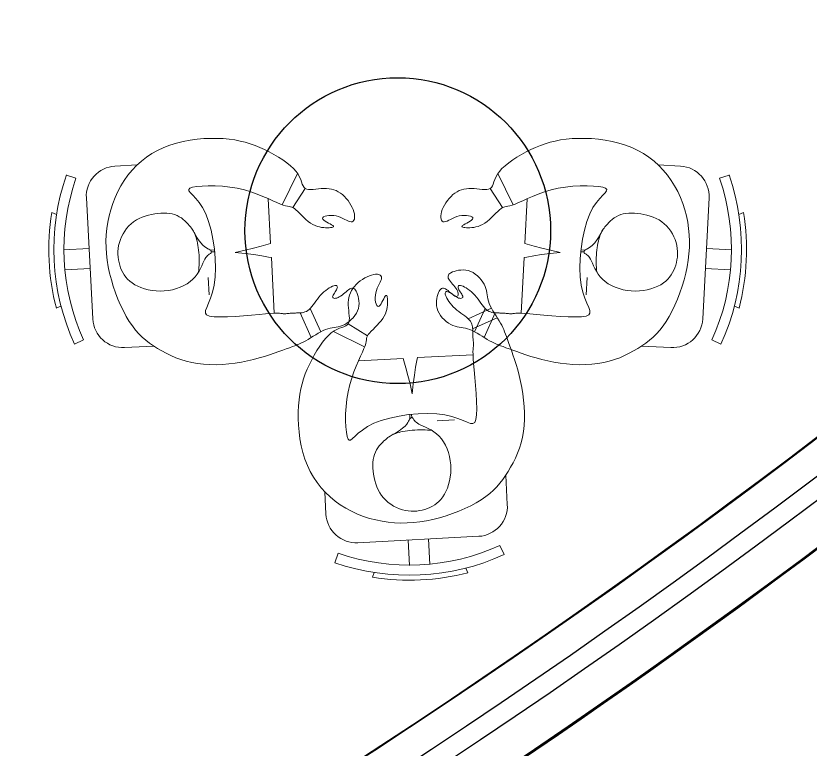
# Model space of a CAD drawing. Header units: millimetres. Extents: x 14520794 to 14796193, y 1415067 to 1454683.
# Drawn here: x 14789368 to 14791447, y 1445458 to 1447377 of the extents above; entities that cross this region are included whole.
import ezdxf

# ---------------------------------------------------------------- set-up
doc = ezdxf.new("R2010")
doc.units = ezdxf.units.MM
doc.header["$LTSCALE"] = 0.01
doc.header["$MEASUREMENT"] = 0
for name, color, linetype in [('6', 6, 'Continuous'), ('ESC', 2, 'Continuous'), ('F-furn', 32, 'Continuous'), ('GLASS', 5, 'Continuous')]:
    doc.layers.add(name, color=color, linetype=linetype)
for name, color, linetype, lineweight in [('CHAIR', 32, 'Continuous', 13), ('DIM', 6, 'Continuous', 13), ('fur_h', 32, 'Continuous', 13), ('HATCH', 8, 'Continuous', 15), ('men', 1, 'Continuous', 13)]:
    doc.layers.add(name, color=color, linetype=linetype, lineweight=lineweight)

# ---------------------------------------------------------------- blocks, each defined once
blk = doc.blocks.new('d vh')
at = {"layer": 'CHAIR'}
for p, q in [((403191.9, -130723.4), (403258, -130663.9)), ((403091.7, -130837.7), (403120.4, -130827.3)), ((403430.3, -131125.4), (403185, -130852.8)), ((403130, -130953.8), (403144.6, -130948.5)), ((403229.9, -131017.7), (403287.1, -130966.2)), ((403270.7, -131063.1), (403327.9, -131011.6)), ((403610, -131087.1), (403559.7, -131132.3)), ((403324.8, -131168.1), (403331.5, -131154.2)), ((403436.7, -131217.4), (403450.1, -131189.9))]:
    blk.add_line(p, q, dxfattribs=at)
for centre, radius, start, end in [((403253.2, -130791.5), 91.7, 131.9791, 221.9791), ((403738.4, -130596.7), 690.2, 200.437, 244.0784), ((403738.4, -130596.7), 659.6, 200.4628, 244.0784), ((403738.4, -130596.7), 705.4, 210.4111, 234.1011), ((403498.4, -131064.1), 91.7, 221.9791, 311.9791)]:
    blk.add_arc(centre, radius, start, end, dxfattribs=at)
at = {"layer": 'men', "linetype": 'ByBlock'}
for p, q in [((403684.1, -130317.4), (403689.1, -130313.7)), ((403689.1, -130313.7), (403694.4, -130310.2)), ((403694.4, -130310.2), (403700, -130306.9)), ((403700, -130306.9), (403706.2, -130304)), ((403706.2, -130304), (403713.1, -130301.6)), ((403713.1, -130301.6), (403720.7, -130299.6)), ((403720.7, -130299.6), (403728.8, -130298.3)), ((403728.8, -130298.3), (403737.1, -130297.6)), ((403737.1, -130297.6), (403745.5, -130297.7)), ((403745.5, -130297.7), (403753.8, -130298.5)), ((403753.8, -130298.5), (403761.8, -130300.2)), ((403761.8, -130300.2), (403769.4, -130302.8)), ((403769.4, -130302.8), (403776.4, -130306.4)), ((403776.4, -130306.4), (403782.8, -130310.8)), ((403782.8, -130310.8), (403788.6, -130315.8)), ((403628.7, -130341.5), (403637.5, -130339.4)), ((403637.5, -130339.4), (403646, -130337)), ((403646, -130337), (403654, -130334.4)), ((403673.4, -130409.3), (403646, -130337)), ((403654, -130334.4), (403661.3, -130331.5)), ((403661.3, -130331.5), (403667.8, -130328.2)), ((403667.8, -130328.2), (403673.6, -130324.7)), ((403673.6, -130324.7), (403679, -130321.1)), ((403679, -130321.1), (403684.1, -130317.4)), ((403788.6, -130315.8), (403793.7, -130321.2)), ((403793.7, -130321.2), (403798.1, -130326.8)), ((403798.1, -130326.8), (403801.8, -130332.5)), ((403801.8, -130332.5), (403804.8, -130338)), ((403804.8, -130338), (403807.2, -130343.1)), ((403553.2, -130365.9), (403560.7, -130362.4)), ((403560.7, -130362.4), (403567.6, -130359.3)), ((403567.6, -130359.3), (403574.2, -130356.5)), ((403574.2, -130356.5), (403580.8, -130354)), ((403580.8, -130354), (403587.6, -130351.7)), ((403587.6, -130351.7), (403594.9, -130349.6)), ((403594.9, -130349.6), (403602.8, -130347.5)), ((403602.8, -130347.5), (403611.2, -130345.6)), ((403611.2, -130345.6), (403619.9, -130343.6)), ((403642.1, -130421.6), (403613.1, -130345.1)), ((403619.9, -130343.6), (403628.7, -130341.5)), ((403805.9, -130363.2), (403803.2, -130365)), ((403807.9, -130361.1), (403805.9, -130363.2)), ((403807.2, -130343.1), (403808.8, -130347.7)), ((403809.2, -130358.4), (403807.9, -130361.1)), ((403808.8, -130347.7), (403809.6, -130351.8)), ((403809.8, -130355.4), (403809.2, -130358.4)), ((403809.6, -130351.8), (403809.8, -130355.4)), ((403500.6, -130390.7), (403513.3, -130384.6)), ((403513.3, -130384.6), (403525, -130379.1)), ((403525, -130379.1), (403535.6, -130374.2)), ((403535.6, -130374.2), (403544.9, -130369.8)), ((403544.9, -130369.8), (403553.2, -130365.9)), ((403745.6, -130380.8), (403744.9, -130382.9)), ((403744.9, -130382.9), (403745, -130384.8)), ((403745, -130384.8), (403746.1, -130386.4)), ((403747.1, -130378.8), (403745.6, -130380.8)), ((403746.1, -130386.4), (403748.1, -130387.8)), ((403749.4, -130376.7), (403747.1, -130378.8)), ((403748.1, -130387.8), (403750.9, -130388.9)), ((403752.3, -130374.8), (403749.4, -130376.7)), ((403756, -130373.1), (403752.3, -130374.8)), ((403760.2, -130371.7), (403756, -130373.1)), ((403764.9, -130370.7), (403760.2, -130371.7)), ((403770, -130369.9), (403764.9, -130370.7)), ((403775.3, -130369.4), (403770, -130369.9)), ((403780.7, -130368.9), (403775.3, -130369.4)), ((403786, -130368.5), (403780.7, -130368.9)), ((403791, -130368), (403786, -130368.5)), ((403795.7, -130367.3), (403791, -130368)), ((403799.8, -130366.3), (403795.7, -130367.3)), ((403803.2, -130365), (403799.8, -130366.3)), ((403457.8, -130412.9), (403472.7, -130404.8)), ((403472.7, -130404.8), (403487, -130397.4)), ((403487, -130397.4), (403500.6, -130390.7)), ((403658.7, -130411.4), (403654.3, -130413.3)), ((403663.5, -130410.1), (403658.7, -130411.4)), ((403668.7, -130409.4), (403663.5, -130410.1)), ((403674.5, -130409.3), (403668.7, -130409.4)), ((403680.7, -130409.7), (403674.5, -130409.3)), ((403687.2, -130410.6), (403680.7, -130409.7)), ((403694.1, -130411.7), (403687.2, -130410.6)), ((403701.2, -130412.9), (403694.1, -130411.7)), ((403750.9, -130388.9), (403754.2, -130389.8)), ((403754.2, -130389.8), (403757.9, -130390.6)), ((403763.4, -130411.1), (403757.8, -130412.6)), ((403757.9, -130390.6), (403761.8, -130391.4)), ((403761.8, -130391.4), (403765.7, -130392.2)), ((403768.2, -130409.4), (403763.4, -130411.1)), ((403765.7, -130392.2), (403769.3, -130393.1)), ((403772.1, -130407.6), (403768.2, -130409.4)), ((403769.3, -130393.1), (403772.5, -130394.1)), ((403775.1, -130405.8), (403772.1, -130407.6)), ((403772.5, -130394.1), (403775.1, -130395.4)), ((403775.1, -130395.4), (403777, -130396.8)), ((403777.2, -130403.9), (403775.1, -130405.8)), ((403777, -130396.8), (403778.3, -130398.5)), ((403778.4, -130402), (403777.2, -130403.9)), ((403778.3, -130398.5), (403778.7, -130400.2)), ((403778.7, -130400.2), (403778.4, -130402)), ((403411.4, -130441.9), (403427, -130431.4)), ((403427, -130431.4), (403442.6, -130421.8)), ((403442.6, -130421.8), (403457.8, -130412.9)), ((403628.4, -130434.6), (403626.5, -130436.3)), ((403630.2, -130432.9), (403628.4, -130434.6)), ((403632, -130431.2), (403630.2, -130432.9)), ((403633.9, -130429.4), (403632, -130431.2)), ((403636, -130427.4), (403633.9, -130429.4)), ((403638.2, -130425.2), (403636, -130427.4)), ((403640.8, -130422.8), (403638.2, -130425.2)), ((403643.6, -130420.3), (403640.8, -130422.8)), ((403646.8, -130417.8), (403643.6, -130420.3)), ((403650.4, -130415.4), (403646.8, -130417.8)), ((403654.3, -130413.3), (403650.4, -130415.4)), ((403708.5, -130414.1), (403701.2, -130412.9)), ((403715.9, -130415.1), (403708.5, -130414.1)), ((403723.3, -130415.7), (403715.9, -130415.1)), ((403730.7, -130415.9), (403723.3, -130415.7)), ((403738, -130415.6), (403730.7, -130415.9)), ((403745, -130414.9), (403738, -130415.6)), ((403751.7, -130413.9), (403745, -130414.9)), ((403757.8, -130412.6), (403751.7, -130413.9)), ((403380.5, -130465.1), (403395.8, -130453.2)), ((403395.8, -130453.2), (403411.4, -130441.9)), ((403601.5, -130459.6), (403599.8, -130461.9)), ((403602.8, -130457.8), (403601.5, -130459.6)), ((403604, -130456.2), (403602.8, -130457.8)), ((403605.5, -130454.4), (403604, -130456.2)), ((403607.5, -130452.4), (403605.5, -130454.4)), ((403609.8, -130450.4), (403607.5, -130452.4)), ((403612.3, -130448.3), (403609.8, -130450.4)), ((403614.9, -130446.1), (403612.3, -130448.3)), ((403617.5, -130444), (403614.9, -130446.1)), ((403620, -130441.9), (403617.5, -130444)), ((403622.4, -130439.9), (403620, -130441.9)), ((403624.6, -130438.1), (403622.4, -130439.9)), ((403626.5, -130436.3), (403624.6, -130438.1)), ((403351.2, -130490.8), (403365.5, -130477.7)), ((403365.5, -130477.7), (403380.5, -130465.1)), ((403577.7, -130483.4), (403565.9, -130493.5)), ((403586.5, -130475.5), (403577.7, -130483.4)), ((403592.8, -130469.5), (403586.5, -130475.5)), ((403597, -130465.1), (403592.8, -130469.5)), ((403599.8, -130461.9), (403597, -130465.1)), ((403325.1, -130518.4), (403337.7, -130504.4)), ((403337.7, -130504.4), (403351.2, -130490.8)), ((403550.9, -130506.2), (403533.5, -130520.7)), ((403565.9, -130493.5), (403550.9, -130506.2)), ((403944, -130510.5), (403946.3, -130507.2)), ((403946.3, -130507.2), (403949.1, -130505.2)), ((403949.1, -130505.2), (403952.3, -130504.5)), ((403952.3, -130504.5), (403955.7, -130504.9)), ((403955.7, -130504.9), (403959.3, -130506.4)), ((403959.3, -130506.4), (403963, -130509)), ((403313.6, -130532.7), (403325.1, -130518.4)), ((403533.5, -130520.7), (403514.8, -130536.5)), ((403936, -130532.3), (403938.1, -130525.9)), ((403938.1, -130525.9), (403940, -130520.1)), ((403940, -130520.1), (403941.9, -130514.8)), ((403941.9, -130514.8), (403944, -130510.5)), ((403963, -130509), (403966.7, -130512.6)), ((403966.7, -130512.6), (403970.3, -130517.2)), ((403970.3, -130517.2), (403973.7, -130522.7)), ((403973.7, -130522.7), (403976.8, -130529)), ((403976.8, -130529), (403979.5, -130536)), ((403294.5, -130562.1), (403303.5, -130547.3)), ((403303.5, -130547.3), (403313.6, -130532.7)), ((403495.9, -130552.8), (403478, -130568.9)), ((403514.8, -130536.5), (403495.9, -130552.8)), ((403871.4, -130558.6), (403875.2, -130553.7)), ((403875.2, -130553.7), (403879, -130549.3)), ((403879, -130549.3), (403882.8, -130545.4)), ((403882.8, -130545.4), (403886.4, -130541.9)), ((403886.4, -130541.9), (403889.7, -130539)), ((403889.7, -130539), (403892.7, -130536.7)), ((403892.7, -130536.7), (403895.2, -130535.1)), ((403895.2, -130553.1), (403893.5, -130558.8)), ((403895.2, -130535.1), (403897.2, -130534.4)), ((403897, -130547.6), (403895.2, -130553.1)), ((403898.4, -130542.8), (403897, -130547.6)), ((403897.2, -130534.4), (403898.6, -130534.8)), ((403899.3, -130538.8), (403898.4, -130542.8)), ((403898.6, -130534.8), (403899.3, -130536.2)), ((403899.3, -130536.2), (403899.3, -130538.8)), ((403922.5, -130558), (403926.9, -130551.9)), ((403926.9, -130551.9), (403930.5, -130545.5)), ((403930.5, -130545.5), (403933.5, -130538.9)), ((403933.5, -130538.9), (403936, -130532.3)), ((403979.5, -130536), (403981.9, -130543.5)), ((403981.9, -130543.5), (403983.9, -130551.5)), ((403983.9, -130551.5), (403985.3, -130559.6)), ((403279.8, -130592), (403286.7, -130577)), ((403286.7, -130577), (403294.5, -130562.1)), ((403478, -130568.9), (403462.1, -130584.1)), ((403858.8, -130583.6), (403861.3, -130576.4)), ((403861.3, -130576.4), (403864.3, -130569.9)), ((403864.3, -130569.9), (403867.7, -130563.9)), ((403867.7, -130563.9), (403871.4, -130558.6)), ((403892, -130564.3), (403891.1, -130569.2)), ((403891.1, -130569.2), (403891.1, -130573.3)), ((403891.1, -130573.3), (403892.1, -130576)), ((403893.5, -130558.8), (403892, -130564.3)), ((403892.1, -130576), (403894.5, -130577.2)), ((403894.5, -130577.2), (403898, -130576.8)), ((403898, -130576.8), (403902.3, -130575.1)), ((403902.3, -130575.1), (403907.2, -130572.2)), ((403907.2, -130572.2), (403912.4, -130568.3)), ((403912.4, -130568.3), (403917.6, -130563.5)), ((403917.6, -130563.5), (403922.5, -130558)), ((403985.3, -130559.6), (403986.2, -130567.9)), ((403986.5, -130576.2), (403986.1, -130584.2)), ((403986.2, -130567.9), (403986.5, -130576.2)), ((403273.9, -130607), (403279.8, -130592)), ((403449.3, -130597.6), (403440.8, -130608.9)), ((403462.1, -130584.1), (403449.3, -130597.6)), ((403854.7, -130609), (403855.5, -130600)), ((403855.5, -130600), (403856.8, -130591.5)), ((403856.8, -130591.5), (403858.8, -130583.6)), ((403983.4, -130599.3), (403981, -130606.3)), ((403985.1, -130591.9), (403983.4, -130599.3)), ((403986.1, -130584.2), (403985.1, -130591.9)), ((403264.5, -130636.6), (403268.9, -130621.9)), ((403268.9, -130621.9), (403273.9, -130607)), ((403440.8, -130608.9), (403437.4, -130617.4)), ((403437.4, -130617.4), (403438.8, -130623.8)), ((403438.8, -130623.8), (403444.5, -130628.9)), ((403854.2, -130636), (403854.3, -130627.2)), ((403854.3, -130627.2), (403854.4, -130618.2)), ((403854.4, -130618.2), (403854.7, -130609)), ((403969.9, -130625.6), (403964.9, -130631.5)), ((403974.2, -130619.5), (403969.9, -130625.6)), ((403977.9, -130613), (403974.2, -130619.5)), ((403981, -130606.3), (403977.9, -130613)), ((403257.7, -130665.3), (403260.8, -130651.1)), ((403260.8, -130651.1), (403264.5, -130636.6)), ((403444.5, -130628.9), (403453.9, -130633.5)), ((403453.9, -130633.5), (403466.4, -130638.6)), ((403466.4, -130638.6), (403481.5, -130645)), ((403481.5, -130645), (403498.7, -130653.6)), ((403853.3, -130657.4), (403853.9, -130651.3)), ((403853.9, -130651.3), (403854.2, -130644.1)), ((403854.2, -130644.1), (403854.2, -130636)), ((403947, -130647.8), (403940.6, -130652.9)), ((403953.3, -130642.6), (403947, -130647.8)), ((403959.4, -130637.2), (403953.3, -130642.6)), ((403964.9, -130631.5), (403959.4, -130637.2)), ((403255.2, -130679.4), (403257.7, -130665.3)), ((403498.7, -130653.6), (403517.4, -130665.2)), ((403517.4, -130665.2), (403537, -130680.5)), ((403843.3, -130676.9), (403846.2, -130672.9)), ((403846.2, -130672.9), (403848.6, -130669.5)), ((403848.6, -130669.5), (403850.6, -130666.1)), ((403850.6, -130666.1), (403852.2, -130662.2)), ((403852.2, -130662.2), (403853.3, -130657.4)), ((403852.2, -130662.2), (403919.4, -130677.1)), ((403921.3, -130672.3), (403919.4, -130677.1)), ((403924.6, -130667.5), (403921.3, -130672.3)), ((403929.2, -130662.7), (403924.6, -130667.5)), ((403934.6, -130657.8), (403929.2, -130662.7)), ((403940.6, -130652.9), (403934.6, -130657.8)), ((403252.4, -130707.8), (403253.4, -130693.5)), ((403253.4, -130693.5), (403255.2, -130679.4)), ((403537, -130680.5), (403556.9, -130698.9)), ((403556.9, -130698.9), (403576.7, -130719.8)), ((403828.3, -130707.4), (403832.6, -130696.7)), ((403832.6, -130696.7), (403836.5, -130688.3)), ((403934.8, -130725.4), (403835, -130691.4)), ((403836.5, -130688.3), (403840.1, -130681.9)), ((403840.1, -130681.9), (403843.3, -130676.9)), ((403919.4, -130677.1), (403919.2, -130682)), ((403919.2, -130682), (403920.4, -130687.2)), ((403920.4, -130687.2), (403922.6, -130692.7)), ((403922.6, -130692.7), (403925.5, -130698.9)), ((403925.5, -130698.9), (403928.7, -130705.8)), ((403252.3, -130722.3), (403252.4, -130707.8)), ((403253.1, -130737.3), (403252.3, -130722.3)), ((403576.7, -130719.8), (403595.6, -130742.4)), ((403818.1, -130734.8), (403823.5, -130720.2)), ((403823.5, -130720.2), (403828.3, -130707.4)), ((403928.7, -130705.8), (403931.8, -130713.7)), ((403931.8, -130713.7), (403934.4, -130722.7)), ((403934.4, -130722.7), (403936.1, -130733)), ((403255, -130752.9), (403253.1, -130737.3)), ((403582.6, -130741.9), (403589.7, -130735.4)), ((403584.2, -130748), (403593.5, -130739.6)), ((403595.6, -130742.4), (403613.1, -130766)), ((403811.8, -130750.8), (403818.1, -130734.8)), ((403936.1, -130733), (403936.8, -130744.7)), ((403936.8, -130744.7), (403936.3, -130757.6)), ((403258.1, -130769.3), (403255, -130752.9)), ((403262.3, -130786.5), (403258.1, -130769.3)), ((403613.1, -130766), (403628.7, -130789.9)), ((403795.9, -130785.9), (403804.4, -130768)), ((403804.4, -130768), (403811.8, -130750.8)), ((403934.8, -130771.6), (403932.3, -130786.2)), ((403936.3, -130757.6), (403934.8, -130771.6)), ((403267.7, -130804.4), (403262.3, -130786.5)), ((403628.7, -130789.9), (403641.8, -130813.4)), ((403785.9, -130804.3), (403795.9, -130785.9)), ((403932.3, -130786.2), (403929.1, -130801.4)), ((403274.2, -130822.8), (403267.7, -130804.4)), ((403641.8, -130813.4), (403651.7, -130835.7)), ((403774.4, -130822.9), (403785.9, -130804.3)), ((403925.2, -130816.8), (403920.6, -130832.3)), ((403929.1, -130801.4), (403925.2, -130816.8)), ((403281.6, -130841.5), (403274.2, -130822.8)), ((403289.9, -130860.2), (403281.6, -130841.5)), ((403651.7, -130835.7), (403658.2, -130856.1)), ((403747, -130858.8), (403761.3, -130841.2)), ((403761.3, -130841.2), (403774.4, -130822.9)), ((403920.6, -130832.3), (403915.5, -130847.4)), ((403299, -130878.7), (403289.9, -130860.2)), ((403658.2, -130856.1), (403661.8, -130874.4)), ((403732.3, -130875.4), (403747, -130858.8)), ((403910, -130862.2), (403904, -130876.5)), ((403915.5, -130847.4), (403910, -130862.2)), ((403308.8, -130896.9), (403299, -130878.7)), ((403661.8, -130874.4), (403663.5, -130890.3)), ((403663.5, -130890.3), (403664, -130903.5)), ((403703.7, -130903.2), (403717.6, -130890.3)), ((403717.6, -130890.3), (403732.3, -130875.4)), ((403897.3, -130890.5), (403889.9, -130904.3)), ((403904, -130876.5), (403897.3, -130890.5)), ((403319.3, -130914.6), (403308.8, -130896.9)), ((403330.2, -130931.4), (403319.3, -130914.6)), ((403664, -130903.5), (403664.4, -130913.8)), ((403664.4, -130913.8), (403665.4, -130920.9)), ((403680.7, -130920.8), (403691.2, -130913.5)), ((403691.2, -130913.5), (403703.7, -130903.2)), ((403889.9, -130904.3), (403881.7, -130918)), ((403341.8, -130947.5), (403330.2, -130931.4)), ((403665.4, -130920.9), (403667.9, -130924.6)), ((403667.9, -130924.6), (403672.8, -130924.6)), ((403672.8, -130924.6), (403680.7, -130920.8)), ((403872.4, -130931.6), (403862.1, -130945.3)), ((403881.7, -130918), (403872.4, -130931.6)), ((403353.9, -130962.8), (403341.8, -130947.5)), ((403366.6, -130977.3), (403353.9, -130962.8)), ((403850.7, -130959.1), (403837.9, -130973.1)), ((403862.1, -130945.3), (403850.7, -130959.1)), ((403380, -130991.1), (403366.6, -130977.3)), ((403824, -130987.1), (403809, -131000.9)), ((403837.9, -130973.1), (403824, -130987.1)), ((403394, -131004), (403380, -130991.1)), ((403408.8, -131016.2), (403394, -131004)), ((403809, -131000.9), (403793.2, -131014.3)), ((403424.2, -131027.7), (403408.8, -131016.2)), ((403440.4, -131038.3), (403424.2, -131027.7)), ((403776.4, -131027.1), (403759, -131039.1)), ((403793.2, -131014.3), (403776.4, -131027.1)), ((403457.2, -131048.1), (403440.4, -131038.3)), ((403474.7, -131057), (403457.2, -131048.1)), ((403492.6, -131064.9), (403474.7, -131057)), ((403722.6, -131059.6), (403703.9, -131067.8)), ((403741.1, -131050), (403722.6, -131059.6)), ((403759, -131039.1), (403741.1, -131050)), ((403511, -131071.8), (403492.6, -131064.9)), ((403529.8, -131077.4), (403511, -131071.8)), ((403548.9, -131081.9), (403529.8, -131077.4)), ((403568.2, -131085), (403548.9, -131081.9)), ((403587.6, -131086.8), (403568.2, -131085)), ((403646.1, -131083.7), (403626.6, -131086.2)), ((403665.6, -131079.9), (403646.1, -131083.7)), ((403684.8, -131074.6), (403665.6, -131079.9)), ((403703.9, -131067.8), (403684.8, -131074.6)), ((403607.1, -131087.2), (403587.6, -131086.8)), ((403626.6, -131086.2), (403607.1, -131087.2))]:
    blk.add_line(p, q, dxfattribs=at)
at = {"layer": 'men'}
for p, q in [((403585.9, -130476), (403698.9, -130601.6)), ((403727.5, -130633.4), (403818.2, -130734.3))]:
    blk.add_line(p, q, dxfattribs=at)
at = {"layer": 'men', "linetype": 'ByBlock'}
for points in [[(403632.7, -130690), (403651.7, -130666.4), (403668, -130645.2), (403682, -130626.1), (403693.9, -130609), (403698.9, -130601.6)], [(403632.7, -130690), (403658.2, -130673.7), (403681.1, -130659.7), (403701.5, -130647.8), (403727.5, -130633.4)], [(403521.4, -130694.3), (403485.9, -130654.9)], [(403512, -130726.5), (403517.1, -130730.6), (403522.4, -130735.1), (403527.8, -130740), (403533.3, -130745.2), (403538.8, -130750.6), (403544.2, -130756.3), (403549.4, -130762), (403554.4, -130767.9), (403559.2, -130773.7), (403563.6, -130779.5), (403567.7, -130785.2), (403571.5, -130790.7), (403574.9, -130796), (403578, -130801.1), (403580.7, -130805.8), (403583, -130810.1), (403584.9, -130813.9), (403586.4, -130817.5), (403587.7, -130820.9), (403588.7, -130824.3), (403589.4, -130827.8), (403590.1, -130831.6), (403590.6, -130835.8), (403591.2, -130840.5), (403591.7, -130845.8), (403592.1, -130851.7), (403592.4, -130858.2), (403592.3, -130864.9), (403591.8, -130872), (403590.9, -130879.2), (403589.3, -130886.4), (403586.9, -130893.7), (403583.8, -130900.7), (403579.9, -130907.6), (403575.3, -130914.4), (403569.9, -130920.9), (403564, -130927.3), (403557.5, -130933.5), (403550.4, -130939.4), (403542.9, -130945.1), (403534.9, -130950.6), (403526.6, -130955.8), (403517.9, -130960.5), (403509, -130964.7), (403499.8, -130968.3), (403490.3, -130971.2), (403480.7, -130973.3), (403471, -130974.5), (403461.2, -130974.7), (403451.4, -130974), (403441.7, -130972.5), (403432.2, -130970.2), (403422.9, -130967.1), (403414, -130963.5), (403405.5, -130959.2), (403397.6, -130954.4), (403390.2, -130949.1), (403383.5, -130943.4), (403377.3, -130937.4), (403371.6, -130931), (403366.6, -130924.3), (403362, -130917.3), (403357.9, -130910.2), (403354.3, -130902.8), (403351.2, -130895.3), (403348.6, -130887.6), (403346.7, -130879.7), (403345.4, -130871.6), (403344.8, -130863.2), (403345, -130854.6), (403346.2, -130845.6), (403348.2, -130836.2), (403351.3, -130826.6), (403355.4, -130816.6), (403360.4, -130806.6), (403366.3, -130796.6), (403373, -130786.8), (403380.6, -130777.2), (403389, -130768.1), (403398, -130759.6), (403407.8, -130751.7), (403418.2, -130744.7), (403429, -130738.5), (403440, -130733.2), (403451.3, -130729), (403462.5, -130725.8), (403473.7, -130723.8), (403484.6, -130723), (403495.1, -130723.5), (403505.2, -130725), (403514.8, -130727.3), (403523.8, -130730.1), (403532.3, -130733.1), (403540, -130736), (403547, -130738.7), (403553.2, -130740.8), (403558.5, -130742.1), (403563.1, -130742.7), (403567, -130742.8), (403570.3, -130742.5), (403573.1, -130741.9), (403575.4, -130741.3), (403577.4, -130740.8), (403579.1, -130740.6), (403580.7, -130740.7), (403582, -130741.3), (403583, -130742.3), (403583.8, -130743.7), (403584.2, -130745.5), (403584.2, -130747.7), (403583.9, -130750.3), (403583, -130753.3), (403581.8, -130756.8), (403580.4, -130761.2), (403579.3, -130767), (403578.8, -130774.6), (403579.3, -130784.6), (403581.3, -130797.3), (403585, -130813.4), (403590.9, -130833.2)]]:
    blk.add_lwpolyline(points, dxfattribs=at)

msp = doc.modelspace()

# ---------------------------------------------------------------- linework, layer by layer
at = {"layer": '6', "ltscale": 2.5}
msp.add_lwpolyline([(14794643.4, 1452094.6), (14794643.4, 1448971.4, -0.178996), (14782893.4, 1442357.8), (14782263.4, 1442284.6)], format="xyb", dxfattribs=at)
msp.add_lwpolyline([(14794643.4, 1452094.6), (14794643.4, 1448971.4, -0.178996), (14782893.4, 1442357.8), (14782263.4, 1442284.6)], format="xyb", dxfattribs=at)
at = {"layer": 'DIM', "color": 3}
msp.add_lwpolyline([(14782263.4, 1452094.6), (14794643.4, 1452094.6), (14794643.4, 1448971.4, -0.188567), (14782263.4, 1442284.6), (14782263.4, 1452094.6)], format="xyb", dxfattribs=at)
msp.add_lwpolyline([(14782263.4, 1452094.6), (14794643.4, 1452094.6), (14794643.4, 1448971.4, -0.188567), (14782263.4, 1442284.6), (14782263.4, 1452094.6)], format="xyb", dxfattribs=at)
at = {"layer": 'ESC'}
for radius, start, end in [(19205.4, 277.63253, 319.41855), (19205.4, 277.63253, 319.41855), (19435.4, 279.07695, 319.66988), (19435.4, 279.07695, 319.66988)]:
    msp.add_arc((14779827.3, 1461549.8), radius, start, end, dxfattribs=at)
at = {"layer": 'F-furn'}
msp.add_circle((14790367.9, 1446814.9), 400, dxfattribs=at)
at = {"layer": 'GLASS'}
for centre, radius, start, end in [((14779827.9, 1461545), 19280.6, 277.61766, 319.52018), ((14779827.9, 1461545), 19280.6, 277.61766, 319.52018), ((14779827.7, 1461546.6), 19332.2, 277.60746, 319.57026), ((14779827.7, 1461546.6), 19332.2, 277.60746, 319.57026)]:
    msp.add_arc(centre, radius, start, end, dxfattribs=at)
at = {"layer": 'HATCH', "color": 254, "true_color": 0xfeeab9}
msp.add_lwpolyline([(14794413.4, 1451944.6), (14782693.4, 1451944.6), (14782693.4, 1451344.6), (14782393.4, 1451344.6), (14782393.4, 1442516.6), (14782450.2, 1442524.4, 0.100111), (14789588.1, 1445009.7, 0.081782), (14794413.4, 1449056.1), (14794413.4, 1451864.6)], format="xyb", dxfattribs=at)
at = {"layer": 'HATCH', "color": 9}
msp.add_lwpolyline([(14782893.4, 1442357.8), (14783632.9, 1442503.3, 0.120262), (14791887.5, 1446306.5), (14795763.4, 1446306.5), (14795763.4, 1427756.6), (14782994.7, 1427756.6), (14782843.4, 1427756.6), (14782843.4, 1428368.6), (14782893.4, 1428376.6), (14782893.4, 1442357.8)], format="xyb", dxfattribs=at)

# ---------------------------------------------------------------- block references
at = {"layer": 'fur_h', "color": 8, "extrusion": (1.57702e-21, -1.31577e-21, -1), "xscale": 0.8641608934421903, "yscale": 0.8641608934421903, "zscale": -0.8641608934421903, "rotation": 134.9999999999717}
msp.add_blockref('d vh', (-14623159.9, 1120258), dxfattribs=at)
at = {"layer": 'fur_h', "color": 8, "extrusion": (-1.57702e-21, -1.31577e-21, -1), "xscale": -0.8641608934421903, "yscale": 0.8641608934421903, "zscale": -0.8641608934421903, "rotation": 225.0000000000283}
msp.add_blockref('d vh', (-14957575.8, 1120258), dxfattribs=at)
at = {"layer": 'fur_h', "color": 8, "extrusion": (1.31577e-21, 1.57702e-21, -1), "xscale": 0.8641608934421903, "yscale": 0.8641608934421903, "zscale": -0.8641608934421903, "rotation": 44.99999999997168}
msp.add_blockref('d vh', (-15116905.8, 1279605.5), dxfattribs=at)

doc.saveas('drawing.dxf')
